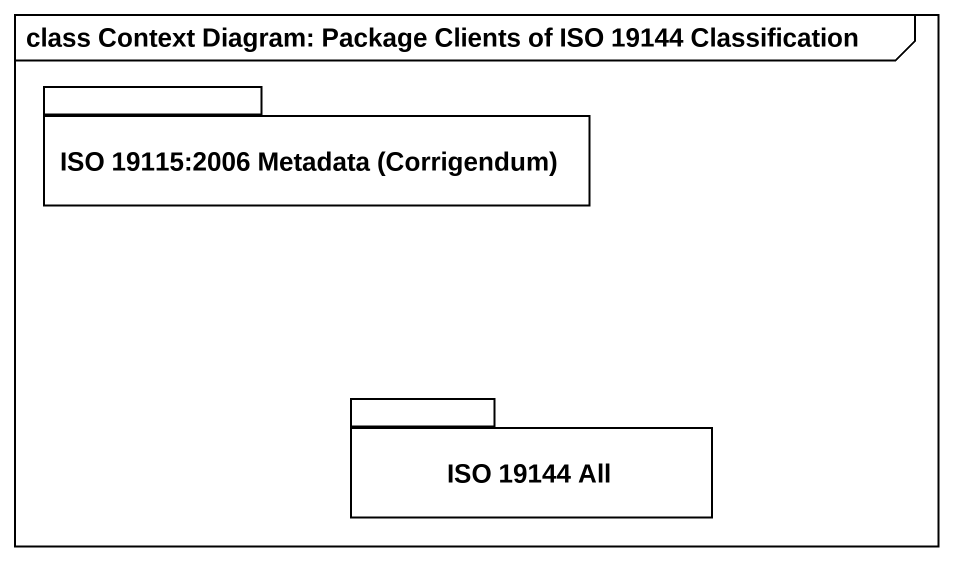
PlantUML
@startuml
mainframe class Context Diagram: Package Clients of ISO 19144 Classification
package "ISO 19115:2006 Metadata (Corrigendum)" as ISO_19115_2006_Metadata {
}
package "ISO 19144 All" as ISO_19144_All {
}
@enduml
